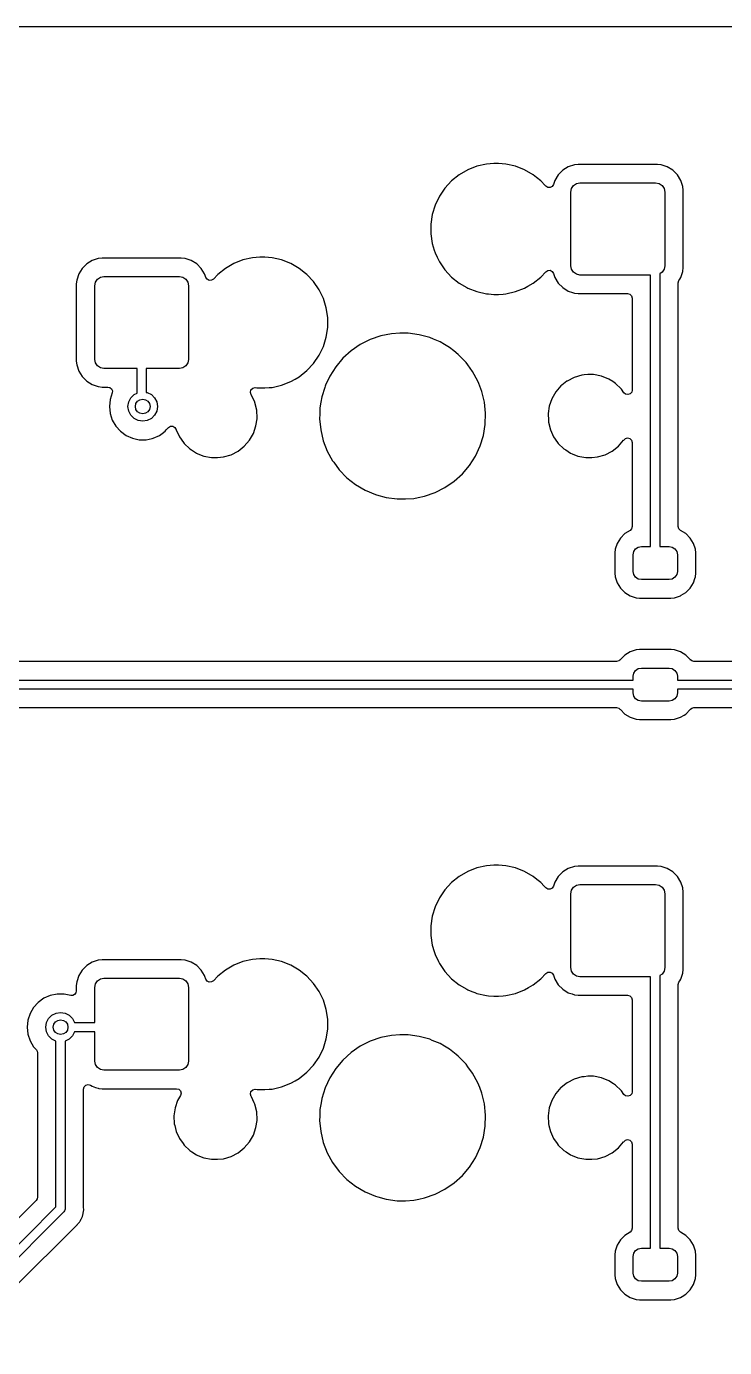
# Model space of a CAD drawing. Extents: x 51 to 201, y -153 to -28.
# Drawn here: x 156.47 to 175.43, y -63.39 to -27.52 of the extents above; entities that cross this region are included whole.
import ezdxf

# ---------------------------------------------------------------- set-up
doc = ezdxf.new("R2010")
doc.units = 0
doc.layers.add('BLACK', color=7, linetype='CONTINUOUS')

msp = doc.modelspace()

# ---------------------------------------------------------------- linework, layer by layer
at = {"layer": 'BLACK', "linetype": 'CONTINUOUS'}
for p, q in [((66.5009, -27.5214), (195.437, -27.5214)), ((168.225, -31.5489), (168.016, -31.7148)), ((168.455, -31.4158), (168.225, -31.5489)), ((168.703, -31.3186), (168.455, -31.4158)), ((168.962, -31.2594), (168.703, -31.3186)), ((169.161, -31.2445), (168.962, -31.2594)), ((169.294, -31.2445), (169.161, -31.2445)), ((169.161, -31.2445), (169.161, -31.2445)), ((169.493, -31.2594), (169.294, -31.2445)), ((169.294, -31.2445), (169.294, -31.2445)), ((169.752, -31.3186), (169.493, -31.2594)), ((170, -31.4158), (169.752, -31.3186)), ((170.23, -31.5489), (170, -31.4158)), ((170.326, -31.625), (170.23, -31.5489)), ((170.912, -31.5513), (170.82, -31.7007)), ((171.036, -31.4273), (170.912, -31.5513)), ((171.185, -31.3352), (171.036, -31.4273)), ((171.352, -31.28), (171.185, -31.3352)), ((171.454, -31.2695), (171.352, -31.28)), ((173.605, -31.2695), (171.454, -31.2695)), ((173.707, -31.28), (173.605, -31.2695)), ((173.874, -31.3352), (173.707, -31.28)), ((174.023, -31.4273), (173.874, -31.3352)), ((174.147, -31.5513), (174.023, -31.4273)), ((174.239, -31.7007), (174.147, -31.5513)), ((174.147, -31.5513), (174.147, -31.5513)), ((167.835, -31.9099), (167.686, -32.1298)), ((168.016, -31.7148), (167.835, -31.9099)), ((170.439, -31.7148), (170.326, -31.625)), ((170.558, -31.8441), (170.439, -31.7148)), ((170.573, -31.86), (170.558, -31.8441)), ((170.627, -31.894), (170.573, -31.86)), ((170.691, -31.8969), (170.627, -31.894)), ((170.747, -31.8679), (170.691, -31.8969)), ((170.782, -31.8147), (170.747, -31.8679)), ((170.82, -31.7007), (170.782, -31.8147)), ((171.274, -31.9243), (171.328, -31.8432)), ((171.328, -31.8432), (171.409, -31.789)), ((171.409, -31.789), (171.504, -31.77)), ((171.504, -31.77), (173.554, -31.77)), ((173.554, -31.77), (173.65, -31.789)), ((173.65, -31.789), (173.731, -31.8432)), ((173.731, -31.8432), (173.785, -31.9243)), ((174.294, -31.8672), (174.239, -31.7007)), ((174.305, -31.97), (174.294, -31.8672)), ((167.686, -32.1298), (167.57, -32.3695)), ((171.254, -32.02), (171.274, -31.9243)), ((171.254, -34.02), (171.254, -32.02)), ((173.785, -31.9243), (173.804, -32.02)), ((173.804, -32.02), (173.804, -34.02)), ((174.305, -33.1531), (174.305, -31.97)), ((167.492, -32.6238), (167.452, -32.8869)), ((167.57, -32.3695), (167.492, -32.6238)), ((167.452, -32.8869), (167.452, -33.1531)), ((167.452, -33.1531), (167.492, -33.4162)), ((174.305, -34.07), (174.305, -33.1531)), ((167.492, -33.4162), (167.546, -33.592)), ((167.546, -33.592), (167.57, -33.6705)), ((167.57, -33.6705), (167.625, -33.7845)), ((158.109, -33.9673), (157.985, -34.0913)), ((158.258, -33.8752), (158.109, -33.9673)), ((158.425, -33.82), (158.258, -33.8752)), ((158.527, -33.8095), (158.425, -33.82)), ((160.678, -33.8095), (158.527, -33.8095)), ((160.78, -33.82), (160.678, -33.8095)), ((160.947, -33.8752), (160.78, -33.82)), ((161.096, -33.9673), (160.947, -33.8752)), ((161.22, -34.0913), (161.096, -33.9673)), ((162.105, -33.9558), (161.875, -34.0889)), ((162.353, -33.8586), (162.105, -33.9558)), ((162.612, -33.7994), (162.353, -33.8586)), ((162.811, -33.7845), (162.612, -33.7994)), ((162.944, -33.7845), (162.811, -33.7845)), ((162.811, -33.7845), (162.811, -33.7845)), ((163.143, -33.7994), (162.944, -33.7845)), ((162.944, -33.7845), (162.944, -33.7845)), ((163.402, -33.8586), (163.143, -33.7994)), ((163.65, -33.9558), (163.402, -33.8586)), ((163.88, -34.0889), (163.65, -33.9558)), ((167.625, -33.7845), (167.686, -33.9102)), ((167.686, -33.9102), (167.835, -34.1301)), ((171.274, -34.1157), (171.254, -34.02)), ((173.804, -34.02), (173.785, -34.1157)), ((174.294, -34.1728), (174.305, -34.07)), ((157.838, -34.4072), (157.827, -34.51)), ((157.893, -34.2407), (157.838, -34.4072)), ((157.985, -34.0913), (157.893, -34.2407)), ((158.347, -34.4643), (158.401, -34.3832)), ((158.401, -34.3832), (158.482, -34.329)), ((158.482, -34.329), (158.577, -34.31)), ((158.577, -34.31), (160.627, -34.31)), ((160.627, -34.31), (160.723, -34.329)), ((160.723, -34.329), (160.804, -34.3832)), ((160.804, -34.3832), (160.858, -34.4643)), ((161.312, -34.2407), (161.22, -34.0913)), ((161.22, -34.0913), (161.22, -34.0913)), ((161.317, -34.2548), (161.312, -34.2407)), ((161.343, -34.3333), (161.317, -34.2548)), ((161.378, -34.3865), (161.343, -34.3333)), ((161.434, -34.4154), (161.378, -34.3865)), ((161.498, -34.4126), (161.434, -34.4154)), ((161.552, -34.3786), (161.498, -34.4126)), ((161.666, -34.2548), (161.552, -34.3786)), ((161.875, -34.0889), (161.666, -34.2548)), ((164.052, -34.2253), (163.88, -34.0889)), ((164.089, -34.2548), (164.052, -34.2253)), ((164.27, -34.4499), (164.089, -34.2548)), ((167.835, -34.1301), (168.016, -34.3252)), ((168.016, -34.3252), (168.225, -34.4911)), ((170.23, -34.4911), (170.439, -34.3252)), ((170.439, -34.3252), (170.573, -34.1799)), ((170.573, -34.1799), (170.627, -34.146)), ((170.627, -34.146), (170.691, -34.1431)), ((170.691, -34.1431), (170.747, -34.1721)), ((170.747, -34.1721), (170.782, -34.2253)), ((170.782, -34.2253), (170.82, -34.3393)), ((170.82, -34.3393), (170.912, -34.4887)), ((171.328, -34.1968), (171.274, -34.1157)), ((171.409, -34.251), (171.328, -34.1968)), ((171.504, -34.27), (171.409, -34.251)), ((173.422, -34.27), (171.504, -34.27)), ((173.422, -41.64), (173.422, -34.27)), ((173.731, -34.1968), (173.672, -34.236)), ((173.672, -34.236), (173.672, -41.64)), ((173.785, -34.1157), (173.731, -34.1968)), ((174.173, -34.482), (174.191, -34.4169)), ((174.191, -34.4169), (174.215, -34.3786)), ((174.215, -34.3786), (174.239, -34.3393)), ((174.239, -34.3393), (174.294, -34.1728)), ((157.827, -34.51), (157.827, -36.61)), ((158.327, -34.56), (158.347, -34.4643)), ((158.327, -36.56), (158.327, -34.56)), ((160.858, -34.4643), (160.877, -34.56)), ((160.877, -34.56), (160.877, -36.56)), ((164.419, -34.6698), (164.27, -34.4499)), ((164.535, -34.9095), (164.419, -34.6698)), ((168.225, -34.4911), (168.435, -34.6127)), ((168.435, -34.6127), (168.455, -34.6242)), ((168.455, -34.6242), (168.703, -34.7214)), ((168.703, -34.7214), (168.962, -34.7806)), ((168.962, -34.7806), (169.019, -34.7849)), ((169.019, -34.7849), (169.161, -34.7955)), ((169.294, -34.7955), (169.418, -34.7862)), ((169.418, -34.7862), (169.493, -34.7806)), ((169.493, -34.7806), (169.752, -34.7214)), ((169.752, -34.7214), (170, -34.6242)), ((170, -34.6242), (170.088, -34.5736)), ((170.088, -34.5736), (170.23, -34.4911)), ((170.23, -34.4911), (170.23, -34.4911)), ((170.912, -34.4887), (171.036, -34.6127)), ((171.036, -34.6127), (171.036, -34.6127)), ((171.036, -34.6127), (171.185, -34.7048)), ((171.185, -34.7048), (171.297, -34.7417)), ((171.297, -34.7417), (171.352, -34.76)), ((171.352, -34.76), (171.362, -34.7611)), ((171.362, -34.7611), (171.454, -34.7705)), ((171.454, -34.7705), (172.798, -34.7705)), ((172.798, -34.7705), (172.86, -34.7871)), ((172.86, -34.7871), (172.905, -34.8325)), ((174.173, -36.61), (174.173, -34.482)), ((164.613, -35.1638), (164.535, -34.9095)), ((169.161, -34.7955), (169.161, -34.7955)), ((169.161, -34.7955), (169.294, -34.7955)), ((169.294, -34.7955), (169.294, -34.7955)), ((172.905, -34.8325), (172.922, -34.8945)), ((172.922, -34.8945), (172.922, -37.393)), ((164.653, -35.4269), (164.613, -35.1638)), ((164.653, -35.6931), (164.653, -35.4269)), ((164.613, -35.9562), (164.653, -35.6931)), ((166.387, -35.8646), (166.092, -35.9246)), ((166.612, -35.8495), (166.387, -35.8646)), ((166.838, -35.8495), (166.612, -35.8495)), ((166.612, -35.8495), (166.612, -35.8495)), ((167.137, -35.8897), (166.838, -35.8495)), ((164.419, -36.4502), (164.535, -36.2105)), ((164.535, -36.2105), (164.613, -35.9562)), ((165.538, -36.1593), (165.29, -36.3299)), ((165.807, -36.0234), (165.538, -36.1593)), ((166.092, -35.9246), (165.807, -36.0234)), ((167.427, -35.9693), (167.137, -35.8897)), ((167.137, -35.8897), (167.137, -35.8897)), ((167.137, -35.8897), (167.137, -35.8897)), ((167.523, -36.0099), (167.427, -35.9693)), ((167.705, -36.0869), (167.523, -36.0099)), ((167.827, -36.1593), (167.705, -36.0869)), ((167.964, -36.2404), (167.827, -36.1593)), ((158.347, -36.6557), (158.327, -36.56)), ((160.877, -36.56), (160.858, -36.6557)), ((164.27, -36.6701), (164.419, -36.4502)), ((165.066, -36.532), (164.872, -36.7621)), ((165.29, -36.3299), (165.066, -36.532)), ((168.077, -36.3299), (167.964, -36.2404)), ((168.2, -36.4272), (168.077, -36.3299)), ((168.41, -36.6438), (168.2, -36.4272)), ((157.827, -36.61), (157.838, -36.7128)), ((157.838, -36.7128), (157.893, -36.8793)), ((157.893, -36.8793), (157.985, -37.0287)), ((158.401, -36.7368), (158.347, -36.6557)), ((158.482, -36.791), (158.401, -36.7368)), ((158.577, -36.81), (158.482, -36.791)), ((159.477, -36.81), (158.577, -36.81)), ((159.477, -37.4743), (159.477, -36.81)), ((160.627, -36.81), (159.727, -36.81)), ((159.727, -36.81), (159.727, -37.4554)), ((160.723, -36.791), (160.627, -36.81)), ((160.804, -36.7368), (160.723, -36.791)), ((160.858, -36.6557), (160.804, -36.7368)), ((163.88, -37.0311), (164.089, -36.8652)), ((164.089, -36.8652), (164.27, -36.6701)), ((164.872, -36.7621), (164.71, -37.016)), ((168.461, -36.7128), (168.41, -36.6438)), ((168.589, -36.8863), (168.461, -36.7128)), ((168.733, -37.1506), (168.589, -36.8863)), ((174.173, -41.0979), (174.173, -36.61)), ((157.985, -37.0287), (158.109, -37.1527)), ((158.109, -37.1527), (158.109, -37.1527)), ((158.109, -37.1527), (158.258, -37.2448)), ((158.258, -37.2448), (158.37, -37.2817)), ((158.37, -37.2817), (158.425, -37.3)), ((158.425, -37.3), (158.434, -37.301)), ((158.434, -37.301), (158.527, -37.3105)), ((163.143, -37.3206), (163.402, -37.2614)), ((163.402, -37.2614), (163.65, -37.1642)), ((163.65, -37.1642), (163.77, -37.0951)), ((163.77, -37.0951), (163.88, -37.0311)), ((163.88, -37.0311), (163.88, -37.0311)), ((164.583, -37.2893), (164.572, -37.324)), ((164.596, -37.2614), (164.583, -37.2893)), ((164.71, -37.016), (164.596, -37.2614)), ((168.757, -37.2113), (168.733, -37.1506)), ((168.842, -37.4317), (168.757, -37.2113)), ((170.987, -37.2817), (170.847, -37.4442)), ((171.013, -37.2614), (170.987, -37.2817)), ((171.151, -37.1527), (171.013, -37.2614)), ((171.156, -37.1489), (171.151, -37.1527)), ((171.347, -37.0504), (171.156, -37.1489)), ((171.554, -36.9898), (171.347, -37.0504)), ((171.614, -36.9841), (171.554, -36.9898)), ((171.714, -36.9745), (171.614, -36.9841)), ((171.875, -36.9745), (171.714, -36.9745)), ((172.086, -37.0152), (171.875, -36.9745)), ((172.088, -37.016), (172.086, -37.0152)), ((172.086, -37.0152), (172.086, -37.0152)), ((172.086, -37.0152), (172.086, -37.0152)), ((172.286, -37.0951), (172.088, -37.016)), ((172.393, -37.1642), (172.286, -37.0951)), ((172.466, -37.2113), (172.393, -37.1642)), ((172.622, -37.3596), (172.466, -37.2113)), ((158.527, -37.3105), (158.685, -37.3105)), ((158.685, -37.3105), (158.741, -37.324)), ((158.744, -37.6517), (158.725, -37.84)), ((158.741, -37.324), (158.785, -37.3616)), ((158.802, -37.4728), (158.744, -37.6517)), ((158.785, -37.3616), (158.807, -37.4151)), ((158.807, -37.4151), (158.802, -37.4728)), ((159.25, -37.7164), (159.306, -37.6049)), ((159.306, -37.6049), (159.395, -37.5164)), ((159.395, -37.5164), (159.477, -37.4743)), ((159.727, -37.4554), (159.754, -37.4596)), ((159.754, -37.4596), (159.865, -37.5164)), ((159.865, -37.5164), (159.954, -37.6049)), ((159.954, -37.6049), (160.01, -37.7164)), ((162.555, -37.4564), (162.57, -37.389)), ((162.577, -37.5218), (162.555, -37.4564)), ((162.57, -37.389), (162.62, -37.3406)), ((162.587, -37.5347), (162.577, -37.5218)), ((162.673, -37.7248), (162.587, -37.5347)), ((162.62, -37.3406), (162.688, -37.3263)), ((162.688, -37.3263), (162.729, -37.3293)), ((162.729, -37.3293), (162.811, -37.3355)), ((162.811, -37.3355), (162.811, -37.3355)), ((162.811, -37.3355), (162.944, -37.3355)), ((162.944, -37.3355), (163.068, -37.3262)), ((162.944, -37.3355), (162.944, -37.3355)), ((163.068, -37.3262), (163.143, -37.3206)), ((164.493, -37.5771), (164.47, -37.7183)), ((164.572, -37.324), (164.493, -37.5771)), ((168.912, -37.7248), (168.842, -37.4317)), ((170.739, -37.6303), (170.669, -37.8334)), ((170.847, -37.4442), (170.739, -37.6303)), ((172.631, -37.3725), (172.622, -37.3596)), ((172.697, -37.465), (172.631, -37.3725)), ((172.744, -37.5048), (172.697, -37.465)), ((172.805, -37.5168), (172.744, -37.5048)), ((172.864, -37.498), (172.805, -37.5168)), ((172.907, -37.453), (172.864, -37.498)), ((172.922, -37.393), (172.907, -37.453)), ((158.725, -37.84), (158.744, -38.0283)), ((159.23, -37.84), (159.25, -37.7164)), ((159.25, -37.9636), (159.23, -37.84)), ((159.306, -38.0751), (159.25, -37.9636)), ((160.01, -37.9636), (159.954, -38.0751)), ((160.01, -37.7164), (160.03, -37.84)), ((160.03, -37.84), (160.01, -37.9636)), ((162.676, -37.7302), (162.673, -37.7248)), ((162.727, -37.9391), (162.676, -37.7302)), ((162.737, -38.1538), (162.727, -37.9391)), ((164.443, -37.8742), (164.438, -38.0462)), ((164.47, -37.7183), (164.443, -37.8742)), ((168.942, -38.0246), (168.912, -37.7248)), ((170.669, -37.8334), (170.641, -38.0283)), ((158.744, -38.0283), (158.803, -38.2083)), ((158.803, -38.2083), (158.897, -38.3722)), ((158.897, -38.3722), (159.024, -38.5129)), ((159.395, -38.1636), (159.306, -38.0751)), ((159.506, -38.2204), (159.395, -38.1636)), ((159.63, -38.24), (159.506, -38.2204)), ((159.754, -38.2204), (159.63, -38.24)), ((159.865, -38.1636), (159.754, -38.2204)), ((159.954, -38.0751), (159.865, -38.1636)), ((160.326, -38.4131), (160.382, -38.3775)), ((160.382, -38.3775), (160.448, -38.3759)), ((160.448, -38.3759), (160.506, -38.4088)), ((162.636, -38.5697), (162.706, -38.3666)), ((162.706, -38.3666), (162.734, -38.1754)), ((162.734, -38.1754), (162.737, -38.1538)), ((164.438, -38.0462), (164.433, -38.1754)), ((164.433, -38.1754), (164.463, -38.4752)), ((168.882, -38.6229), (168.932, -38.3258)), ((168.932, -38.3258), (168.942, -38.0246)), ((170.641, -38.0283), (170.638, -38.0462)), ((170.638, -38.0462), (170.646, -38.2029)), ((170.646, -38.2029), (170.648, -38.2609)), ((170.648, -38.2609), (170.699, -38.4698)), ((159.024, -38.5129), (159.177, -38.6242)), ((159.177, -38.6242), (159.35, -38.7011)), ((159.35, -38.7011), (159.535, -38.7405)), ((159.725, -38.7405), (159.883, -38.7067)), ((159.883, -38.7067), (159.91, -38.7011)), ((159.91, -38.7011), (160.083, -38.6242)), ((160.083, -38.6242), (160.158, -38.5697)), ((160.158, -38.5697), (160.236, -38.5129)), ((160.236, -38.5129), (160.27, -38.4752)), ((160.27, -38.4752), (160.326, -38.4131)), ((160.506, -38.4088), (160.534, -38.4591)), ((160.534, -38.4591), (160.534, -38.459)), ((160.534, -38.459), (160.535, -38.4607)), ((160.535, -38.4607), (160.538, -38.4669)), ((160.538, -38.4669), (160.539, -38.4698)), ((160.539, -38.4698), (160.628, -38.6653)), ((160.628, -38.6653), (160.734, -38.8141)), ((162.528, -38.7558), (162.636, -38.5697)), ((164.463, -38.4752), (164.533, -38.7683)), ((168.792, -38.9107), (168.882, -38.6229)), ((170.699, -38.4698), (170.788, -38.6653)), ((170.788, -38.6653), (170.894, -38.8141)), ((172.691, -38.7521), (172.736, -38.7067)), ((172.736, -38.7067), (172.798, -38.6901)), ((172.798, -38.6901), (172.86, -38.7067)), ((172.86, -38.7067), (172.905, -38.7521)), ((159.535, -38.7405), (159.535, -38.7405)), ((159.535, -38.7405), (159.725, -38.7405)), ((159.725, -38.7405), (159.725, -38.7405)), ((160.734, -38.8141), (160.753, -38.8404)), ((160.753, -38.8404), (160.909, -38.9887)), ((160.909, -38.9887), (160.957, -39.0195)), ((160.957, -39.0195), (161.089, -39.1049)), ((162.028, -39.1496), (162.219, -39.0511)), ((162.219, -39.0511), (162.388, -38.9183)), ((162.388, -38.9183), (162.528, -38.7558)), ((164.533, -38.7683), (164.642, -39.0494)), ((164.642, -39.0494), (164.786, -39.3137)), ((168.665, -39.184), (168.792, -38.9107)), ((170.894, -38.8141), (170.913, -38.8404)), ((170.913, -38.8404), (171.069, -38.9887)), ((171.069, -38.9887), (171.117, -39.0195)), ((171.117, -39.0195), (171.249, -39.1049)), ((172.188, -39.1496), (172.379, -39.0511)), ((172.379, -39.0511), (172.548, -38.9183)), ((172.548, -38.9183), (172.688, -38.7558)), ((172.688, -38.7558), (172.691, -38.7521)), ((172.905, -38.7521), (172.922, -38.8141)), ((172.922, -38.8141), (172.922, -41.0979)), ((161.089, -39.1049), (161.129, -39.121)), ((161.129, -39.121), (161.289, -39.1848)), ((161.289, -39.1848), (161.5, -39.2255)), ((161.5, -39.2255), (161.661, -39.2255)), ((161.661, -39.2255), (161.821, -39.2102)), ((161.661, -39.2255), (161.661, -39.2255)), ((161.821, -39.2102), (162.028, -39.1496)), ((164.786, -39.3137), (164.816, -39.3534)), ((164.816, -39.3534), (164.965, -39.5562)), ((168.309, -39.668), (168.503, -39.4379)), ((168.503, -39.4379), (168.665, -39.184)), ((171.249, -39.1049), (171.289, -39.121)), ((171.289, -39.121), (171.449, -39.1848)), ((171.449, -39.1848), (171.66, -39.2255)), ((171.66, -39.2255), (171.821, -39.2255)), ((171.821, -39.2255), (171.981, -39.2102)), ((171.821, -39.2255), (171.821, -39.2255)), ((171.981, -39.2102), (172.188, -39.1496)), ((164.965, -39.5562), (165.175, -39.7728)), ((165.175, -39.7728), (165.411, -39.9596)), ((168.085, -39.8701), (168.309, -39.668)), ((165.411, -39.9596), (165.67, -40.1131)), ((165.67, -40.1131), (165.948, -40.2307)), ((167.568, -40.1766), (167.837, -40.0407)), ((167.837, -40.0407), (168.085, -39.8701)), ((165.948, -40.2307), (165.948, -40.2307)), ((165.948, -40.2307), (165.948, -40.2307)), ((165.948, -40.2307), (165.975, -40.2382)), ((165.975, -40.2382), (166.238, -40.3103)), ((166.238, -40.3103), (166.537, -40.3505)), ((166.537, -40.3505), (166.763, -40.3505)), ((166.763, -40.3505), (166.988, -40.3354)), ((166.763, -40.3505), (166.763, -40.3505)), ((166.988, -40.3354), (167.111, -40.3103)), ((167.111, -40.3103), (167.283, -40.2754)), ((167.283, -40.2754), (167.568, -40.1766)), ((172.863, -41.2034), (172.719, -41.292)), ((172.906, -41.1583), (172.863, -41.2034)), ((172.922, -41.0979), (172.906, -41.1583)), ((174.189, -41.1583), (174.173, -41.0979)), ((174.232, -41.2034), (174.189, -41.1583)), ((174.376, -41.292), (174.232, -41.2034)), ((172.51, -41.5563), (172.457, -41.7173)), ((172.6, -41.412), (172.51, -41.5563)), ((172.719, -41.292), (172.6, -41.412)), ((174.495, -41.412), (174.376, -41.292)), ((174.585, -41.5563), (174.495, -41.412)), ((174.638, -41.7173), (174.585, -41.5563)), ((174.585, -41.5563), (174.585, -41.5563)), ((174.585, -41.5563), (174.585, -41.5563)), ((172.457, -41.7173), (172.447, -41.8167)), ((172.447, -41.8167), (172.447, -42.3633)), ((172.947, -41.865), (172.965, -41.7789)), ((172.947, -42.315), (172.947, -41.865)), ((172.965, -41.7789), (173.013, -41.7059)), ((173.013, -41.7059), (173.086, -41.6571)), ((173.086, -41.6571), (173.172, -41.64)), ((173.172, -41.64), (173.422, -41.64)), ((173.672, -41.64), (173.922, -41.64)), ((173.922, -41.64), (174.009, -41.6571)), ((174.009, -41.6571), (174.082, -41.7059)), ((174.082, -41.7059), (174.13, -41.7789)), ((174.13, -41.7789), (174.147, -41.865)), ((174.147, -41.865), (174.147, -42.315)), ((174.648, -41.8167), (174.638, -41.7173)), ((174.648, -42.3633), (174.648, -41.8167)), ((172.965, -42.4011), (172.947, -42.315)), ((174.147, -42.315), (174.13, -42.4011)), ((172.447, -42.3633), (172.457, -42.4627)), ((172.457, -42.4627), (172.51, -42.6237)), ((172.51, -42.6237), (172.6, -42.768)), ((173.013, -42.4741), (172.965, -42.4011)), ((173.086, -42.5229), (173.013, -42.4741)), ((173.172, -42.54), (173.086, -42.5229)), ((173.922, -42.54), (173.172, -42.54)), ((174.009, -42.5229), (173.922, -42.54)), ((174.082, -42.4741), (174.009, -42.5229)), ((174.13, -42.4011), (174.082, -42.4741)), ((174.495, -42.768), (174.585, -42.6237)), ((174.585, -42.6237), (174.622, -42.5108)), ((174.622, -42.5108), (174.638, -42.4627)), ((174.638, -42.4627), (174.648, -42.3633)), ((172.6, -42.768), (172.719, -42.888)), ((172.719, -42.888), (172.864, -42.977)), ((172.864, -42.977), (172.864, -42.977)), ((172.864, -42.977), (172.864, -42.977)), ((172.864, -42.977), (173.025, -43.0303)), ((173.025, -43.0303), (173.124, -43.0405)), ((173.971, -43.0405), (174.07, -43.0303)), ((174.07, -43.0303), (174.231, -42.977)), ((174.231, -42.977), (174.252, -42.9644)), ((174.252, -42.9644), (174.376, -42.888)), ((174.376, -42.888), (174.495, -42.768)), ((173.124, -43.0405), (173.971, -43.0405)), ((173.025, -44.4496), (172.864, -44.503)), ((173.124, -44.4395), (173.025, -44.4496)), ((173.971, -44.4395), (173.124, -44.4395)), ((173.981, -44.4405), (173.971, -44.4395)), ((174.07, -44.4496), (173.981, -44.4405)), ((174.231, -44.503), (174.07, -44.4496)), ((172.498, -44.7645), (155.547, -44.7645)), ((172.558, -44.7488), (172.498, -44.7645)), ((172.588, -44.7206), (172.558, -44.7488)), ((172.589, -44.7222), (172.588, -44.7206)), ((172.6, -44.712), (172.589, -44.7222)), ((172.687, -44.6246), (172.6, -44.712)), ((172.6, -44.712), (172.6, -44.712)), ((172.719, -44.592), (172.687, -44.6246)), ((172.864, -44.503), (172.719, -44.592)), ((174.376, -44.592), (174.231, -44.503)), ((174.495, -44.712), (174.376, -44.592)), ((174.376, -44.592), (174.376, -44.592)), ((174.376, -44.592), (174.376, -44.592)), ((174.506, -44.7222), (174.495, -44.712)), ((174.495, -44.712), (174.495, -44.712)), ((174.507, -44.7206), (174.506, -44.7222)), ((174.537, -44.7488), (174.507, -44.7206)), ((174.597, -44.7645), (174.537, -44.7488)), ((191.548, -44.7645), (174.597, -44.7645)), ((172.947, -45.165), (172.965, -45.0789)), ((172.947, -45.265), (172.947, -45.165)), ((172.965, -45.0789), (173.013, -45.0059)), ((173.013, -45.0059), (173.086, -44.9571)), ((173.086, -44.9571), (173.172, -44.94)), ((173.172, -44.94), (173.922, -44.94)), ((173.922, -44.94), (174.009, -44.9571)), ((174.009, -44.9571), (174.082, -45.0059)), ((174.082, -45.0059), (174.13, -45.0789)), ((174.13, -45.0789), (174.147, -45.165)), ((174.147, -45.165), (174.147, -45.265)), ((155.097, -45.265), (172.947, -45.265)), ((172.947, -45.515), (155.097, -45.515)), ((172.947, -45.615), (172.947, -45.515)), ((174.147, -45.265), (191.998, -45.265)), ((191.998, -45.515), (174.147, -45.515)), ((174.147, -45.515), (174.147, -45.615)), ((172.965, -45.7011), (172.947, -45.615)), ((173.013, -45.7741), (172.965, -45.7011)), ((173.086, -45.8229), (173.013, -45.7741)), ((173.172, -45.84), (173.086, -45.8229)), ((173.922, -45.84), (173.172, -45.84)), ((174.009, -45.8229), (173.922, -45.84)), ((174.082, -45.7741), (174.009, -45.8229)), ((174.13, -45.7011), (174.082, -45.7741)), ((174.147, -45.615), (174.13, -45.7011)), ((155.547, -46.0155), (172.498, -46.0155)), ((172.498, -46.0155), (172.558, -46.0312)), ((172.558, -46.0312), (172.588, -46.0593)), ((172.588, -46.0593), (172.589, -46.0578)), ((172.589, -46.0578), (172.6, -46.068)), ((172.6, -46.068), (172.6, -46.068)), ((172.6, -46.068), (172.719, -46.188)), ((172.719, -46.188), (172.719, -46.188)), ((172.719, -46.188), (172.864, -46.277)), ((174.231, -46.277), (174.33, -46.2158)), ((174.33, -46.2158), (174.376, -46.188)), ((174.376, -46.188), (174.495, -46.068)), ((174.376, -46.188), (174.376, -46.188)), ((174.376, -46.188), (174.376, -46.188)), ((174.495, -46.068), (174.506, -46.0578)), ((174.495, -46.068), (174.495, -46.068)), ((174.506, -46.0578), (174.507, -46.0593)), ((174.507, -46.0593), (174.537, -46.0312)), ((174.537, -46.0312), (174.597, -46.0155)), ((174.597, -46.0155), (191.548, -46.0155)), ((172.864, -46.277), (172.864, -46.277)), ((172.864, -46.277), (172.864, -46.277)), ((172.864, -46.277), (173.025, -46.3303)), ((173.025, -46.3303), (173.124, -46.3405)), ((173.124, -46.3405), (173.971, -46.3405)), ((173.971, -46.3405), (174.07, -46.3303)), ((174.07, -46.3303), (174.231, -46.277)), ((168.455, -50.4658), (168.225, -50.5989)), ((168.703, -50.3686), (168.455, -50.4658)), ((168.962, -50.3094), (168.703, -50.3686)), ((169.161, -50.2945), (168.962, -50.3094)), ((169.294, -50.2945), (169.161, -50.2945)), ((169.161, -50.2945), (169.161, -50.2945)), ((169.493, -50.3094), (169.294, -50.2945)), ((169.294, -50.2945), (169.294, -50.2945)), ((169.752, -50.3686), (169.493, -50.3094)), ((170, -50.4658), (169.752, -50.3686)), ((170.23, -50.5989), (170, -50.4658)), ((171.036, -50.4773), (170.912, -50.6013)), ((171.185, -50.3852), (171.036, -50.4773)), ((171.352, -50.33), (171.185, -50.3852)), ((171.454, -50.3195), (171.352, -50.33)), ((173.605, -50.3195), (171.454, -50.3195)), ((173.707, -50.33), (173.605, -50.3195)), ((173.874, -50.3852), (173.707, -50.33)), ((174.023, -50.4773), (173.874, -50.3852)), ((174.147, -50.6013), (174.023, -50.4773)), ((168.016, -50.7648), (167.835, -50.9599)), ((168.225, -50.5989), (168.016, -50.7648)), ((170.335, -50.6825), (170.23, -50.5989)), ((170.439, -50.7648), (170.335, -50.6825)), ((170.531, -50.8647), (170.439, -50.7648)), ((170.573, -50.91), (170.531, -50.8647)), ((170.627, -50.944), (170.573, -50.91)), ((170.747, -50.9179), (170.691, -50.9469)), ((170.782, -50.8647), (170.747, -50.9179)), ((170.82, -50.7507), (170.782, -50.8647)), ((170.912, -50.6013), (170.82, -50.7507)), ((171.274, -50.9743), (171.328, -50.8932)), ((171.328, -50.8932), (171.409, -50.839)), ((171.409, -50.839), (171.504, -50.82)), ((171.504, -50.82), (173.554, -50.82)), ((173.554, -50.82), (173.65, -50.839)), ((173.65, -50.839), (173.731, -50.8932)), ((173.731, -50.8932), (173.785, -50.9743)), ((174.239, -50.7507), (174.147, -50.6013)), ((174.147, -50.6013), (174.147, -50.6013)), ((174.292, -50.91), (174.239, -50.7507)), ((174.294, -50.9172), (174.292, -50.91)), ((174.305, -51.0198), (174.294, -50.9172)), ((167.686, -51.1798), (167.57, -51.4195)), ((167.835, -50.9599), (167.686, -51.1798)), ((170.691, -50.9469), (170.627, -50.944)), ((171.254, -51.07), (171.274, -50.9743)), ((171.254, -53.07), (171.254, -51.07)), ((173.785, -50.9743), (173.804, -51.07)), ((173.804, -51.07), (173.804, -53.07)), ((174.305, -51.02), (174.305, -51.0198)), ((174.305, -52.2031), (174.305, -51.02)), ((167.57, -51.4195), (167.492, -51.6738)), ((167.492, -51.6738), (167.452, -51.9369)), ((167.452, -51.9369), (167.452, -52.2031)), ((167.452, -52.2031), (167.492, -52.4662)), ((174.305, -53.12), (174.305, -52.2031)), ((167.492, -52.4662), (167.544, -52.6356)), ((167.544, -52.6356), (167.57, -52.7205)), ((167.57, -52.7205), (167.661, -52.9086)), ((158.109, -53.0173), (157.985, -53.1413)), ((158.258, -52.9252), (158.109, -53.0173)), ((158.425, -52.87), (158.258, -52.9252)), ((158.527, -52.8595), (158.425, -52.87)), ((160.678, -52.8595), (158.527, -52.8595)), ((160.78, -52.87), (160.678, -52.8595)), ((160.947, -52.9252), (160.78, -52.87)), ((161.096, -53.0173), (160.947, -52.9252)), ((161.22, -53.1413), (161.096, -53.0173)), ((162.105, -53.0058), (161.875, -53.1389)), ((162.353, -52.9086), (162.105, -53.0058)), ((162.612, -52.8494), (162.353, -52.9086)), ((162.811, -52.8345), (162.612, -52.8494)), ((162.944, -52.8345), (162.811, -52.8345)), ((162.811, -52.8345), (162.811, -52.8345)), ((163.143, -52.8494), (162.944, -52.8345)), ((162.944, -52.8345), (162.944, -52.8345)), ((163.402, -52.9086), (163.143, -52.8494)), ((163.65, -53.0058), (163.402, -52.9086)), ((163.88, -53.1389), (163.65, -53.0058)), ((167.661, -52.9086), (167.686, -52.9602)), ((167.686, -52.9602), (167.835, -53.1801)), ((171.274, -53.1657), (171.254, -53.07)), ((173.804, -53.07), (173.785, -53.1657)), ((157.893, -53.2907), (157.838, -53.4572)), ((157.985, -53.1413), (157.893, -53.2907)), ((158.347, -53.5143), (158.401, -53.4332)), ((158.401, -53.4332), (158.482, -53.379)), ((158.482, -53.379), (158.577, -53.36)), ((158.577, -53.36), (160.627, -53.36)), ((160.627, -53.36), (160.723, -53.379)), ((160.723, -53.379), (160.804, -53.4332)), ((160.804, -53.4332), (160.858, -53.5143)), ((161.312, -53.2907), (161.22, -53.1413)), ((161.22, -53.1413), (161.22, -53.1413)), ((161.319, -53.3123), (161.312, -53.2907)), ((161.343, -53.3833), (161.319, -53.3123)), ((161.378, -53.4365), (161.343, -53.3833)), ((161.434, -53.4654), (161.378, -53.4365)), ((161.552, -53.4286), (161.498, -53.4626)), ((161.666, -53.3048), (161.552, -53.4286)), ((161.875, -53.1389), (161.666, -53.3048)), ((164.052, -53.2753), (163.88, -53.1389)), ((164.089, -53.3048), (164.052, -53.2753)), ((164.27, -53.4999), (164.089, -53.3048)), ((167.835, -53.1801), (168.016, -53.3752)), ((168.016, -53.3752), (168.225, -53.5411)), ((170.23, -53.5411), (170.439, -53.3752)), ((170.439, -53.3752), (170.573, -53.2299)), ((170.573, -53.2299), (170.627, -53.196)), ((170.627, -53.196), (170.691, -53.1931)), ((170.691, -53.1931), (170.747, -53.2221)), ((170.747, -53.2221), (170.782, -53.2753)), ((170.782, -53.2753), (170.82, -53.3893)), ((170.82, -53.3893), (170.912, -53.5387)), ((171.328, -53.2468), (171.274, -53.1657)), ((171.409, -53.301), (171.328, -53.2468)), ((171.504, -53.32), (171.409, -53.301)), ((173.422, -53.32), (171.504, -53.32)), ((173.422, -60.69), (173.422, -53.32)), ((173.731, -53.2468), (173.672, -53.286)), ((173.672, -53.286), (173.672, -60.69)), ((173.785, -53.1657), (173.731, -53.2468)), ((174.191, -53.4669), (174.215, -53.4286)), ((174.215, -53.4286), (174.239, -53.3893)), ((174.239, -53.3893), (174.294, -53.2228)), ((174.294, -53.2228), (174.305, -53.12)), ((157.305, -53.7895), (157.12, -53.8289)), ((157.495, -53.7895), (157.305, -53.7895)), ((157.305, -53.7895), (157.305, -53.7895)), ((157.677, -53.8283), (157.495, -53.7895)), ((157.495, -53.7895), (157.495, -53.7895)), ((157.815, -53.7604), (157.781, -53.8034)), ((157.827, -53.707), (157.815, -53.7604)), ((157.838, -53.4572), (157.827, -53.56)), ((157.827, -53.56), (157.827, -53.707)), ((158.327, -53.61), (158.347, -53.5143)), ((158.327, -54.565), (158.327, -53.61)), ((160.858, -53.5143), (160.877, -53.61)), ((160.877, -53.61), (160.877, -55.61)), ((161.498, -53.4626), (161.434, -53.4654)), ((164.419, -53.7198), (164.27, -53.4999)), ((164.535, -53.9595), (164.419, -53.7198)), ((168.225, -53.5411), (168.435, -53.6627)), ((168.435, -53.6627), (168.455, -53.6742)), ((168.455, -53.6742), (168.569, -53.7191)), ((168.569, -53.7191), (168.645, -53.7489)), ((168.645, -53.7489), (168.703, -53.7714)), ((168.703, -53.7714), (168.962, -53.8306)), ((169.493, -53.8306), (169.752, -53.7714)), ((169.752, -53.7714), (170, -53.6742)), ((170, -53.6742), (170.103, -53.6149)), ((170.103, -53.6149), (170.23, -53.5411)), ((170.23, -53.5411), (170.23, -53.5411)), ((170.912, -53.5387), (171.036, -53.6627)), ((171.036, -53.6627), (171.036, -53.6627)), ((171.036, -53.6627), (171.185, -53.7548)), ((171.185, -53.7548), (171.288, -53.7889)), ((171.288, -53.7889), (171.352, -53.81)), ((174.173, -53.532), (174.191, -53.4669)), ((174.173, -54.53), (174.173, -53.532)), ((156.667, -54.1578), (156.573, -54.3217)), ((156.794, -54.0171), (156.667, -54.1578)), ((156.947, -53.9058), (156.794, -54.0171)), ((157.12, -53.8289), (156.947, -53.9058)), ((157.732, -53.8276), (157.677, -53.8283)), ((157.781, -53.8034), (157.732, -53.8276)), ((164.613, -54.2138), (164.535, -53.9595)), ((168.962, -53.8306), (169.019, -53.8349)), ((169.019, -53.8349), (169.161, -53.8455)), ((169.161, -53.8455), (169.161, -53.8455)), ((169.161, -53.8455), (169.294, -53.8455)), ((169.294, -53.8455), (169.418, -53.8362)), ((169.294, -53.8455), (169.294, -53.8455)), ((169.418, -53.8362), (169.493, -53.8306)), ((171.352, -53.81), (171.362, -53.8111)), ((171.362, -53.8111), (171.454, -53.8205)), ((171.454, -53.8205), (172.798, -53.8205)), ((172.798, -53.8205), (172.86, -53.8371)), ((172.86, -53.8371), (172.905, -53.8825)), ((172.905, -53.8825), (172.922, -53.9445)), ((172.922, -53.9445), (172.922, -56.443)), ((156.514, -54.5017), (156.495, -54.69)), ((156.573, -54.3217), (156.514, -54.5017)), ((157.02, -54.5664), (157.076, -54.4549)), ((157.076, -54.4549), (157.165, -54.3664)), ((157.165, -54.3664), (157.276, -54.3096)), ((157.276, -54.3096), (157.4, -54.29)), ((157.4, -54.29), (157.524, -54.3096)), ((157.524, -54.3096), (157.635, -54.3664)), ((157.635, -54.3664), (157.724, -54.4549)), ((157.724, -54.4549), (157.78, -54.565)), ((164.653, -54.4769), (164.613, -54.2138)), ((164.653, -54.7431), (164.653, -54.4769)), ((156.495, -54.69), (156.514, -54.8783)), ((157, -54.69), (157.02, -54.5664)), ((157.02, -54.8136), (157, -54.69)), ((157.076, -54.9251), (157.02, -54.8136)), ((157.78, -54.815), (157.724, -54.9251)), ((157.78, -54.565), (158.327, -54.565)), ((158.327, -54.815), (157.78, -54.815)), ((158.327, -55.61), (158.327, -54.815)), ((164.613, -55.0062), (164.653, -54.7431)), ((174.173, -60.1479), (174.173, -54.53)), ((156.514, -54.8783), (156.573, -55.0583)), ((156.573, -55.0583), (156.667, -55.2222)), ((156.667, -55.2222), (156.686, -55.2423)), ((157.165, -55.0136), (157.076, -54.9251)), ((157.275, -55.0697), (157.165, -55.0136)), ((157.275, -59.5635), (157.275, -55.0697)), ((157.635, -55.0136), (157.525, -55.0697)), ((157.525, -55.0697), (157.525, -59.6153)), ((157.724, -54.9251), (157.635, -55.0136)), ((164.535, -55.2605), (164.613, -55.0062)), ((165.538, -55.2093), (165.29, -55.3799)), ((165.807, -55.0734), (165.538, -55.2093)), ((166.092, -54.9746), (165.807, -55.0734)), ((166.387, -54.9146), (166.092, -54.9746)), ((166.612, -54.8995), (166.387, -54.9146)), ((166.838, -54.8995), (166.612, -54.8995)), ((166.612, -54.8995), (166.612, -54.8995)), ((167.137, -54.9397), (166.838, -54.8995)), ((167.427, -55.0193), (167.137, -54.9397)), ((167.137, -54.9397), (167.137, -54.9397)), ((167.137, -54.9397), (167.137, -54.9397)), ((167.494, -55.0477), (167.427, -55.0193)), ((167.705, -55.1369), (167.494, -55.0477)), ((167.827, -55.2093), (167.705, -55.1369)), ((167.964, -55.2904), (167.827, -55.2093)), ((156.686, -55.2423), (156.743, -55.3057)), ((156.743, -55.3057), (156.766, -55.3442)), ((156.766, -55.3442), (156.774, -55.3887)), ((156.774, -55.3887), (156.774, -59.3049)), ((164.27, -55.7201), (164.419, -55.5002)), ((164.419, -55.5002), (164.535, -55.2605)), ((165.066, -55.582), (164.872, -55.8121)), ((165.29, -55.3799), (165.066, -55.582)), ((168.141, -55.4305), (167.964, -55.2904)), ((168.2, -55.4772), (168.141, -55.4305)), ((168.41, -55.6938), (168.2, -55.4772)), ((158.347, -55.7057), (158.327, -55.61)), ((158.401, -55.7868), (158.347, -55.7057)), ((158.482, -55.841), (158.401, -55.7868)), ((158.577, -55.86), (158.482, -55.841)), ((160.627, -55.86), (158.577, -55.86)), ((160.723, -55.841), (160.627, -55.86)), ((160.804, -55.7868), (160.723, -55.841)), ((160.858, -55.7057), (160.804, -55.7868)), ((160.877, -55.61), (160.858, -55.7057)), ((163.88, -56.0811), (164.089, -55.9152)), ((164.089, -55.9152), (164.27, -55.7201)), ((164.872, -55.8121), (164.71, -56.066)), ((168.461, -55.7628), (168.41, -55.6938)), ((168.589, -55.9363), (168.461, -55.7628)), ((168.733, -56.2006), (168.589, -55.9363)), ((158.025, -56.3735), (158.043, -56.3107)), ((158.043, -56.3107), (158.089, -56.2652)), ((158.089, -56.2652), (158.152, -56.2495)), ((158.152, -56.2495), (158.215, -56.2679)), ((158.215, -56.2679), (158.258, -56.2948)), ((158.258, -56.2948), (158.35, -56.3254)), ((163.402, -56.3114), (163.65, -56.2142)), ((163.65, -56.2142), (163.77, -56.1451)), ((163.77, -56.1451), (163.88, -56.0811)), ((163.88, -56.0811), (163.88, -56.0811)), ((164.71, -56.066), (164.583, -56.3393)), ((168.784, -56.3317), (168.733, -56.2006)), ((171.121, -56.2265), (170.995, -56.3254)), ((171.156, -56.1989), (171.121, -56.2265)), ((171.347, -56.1004), (171.156, -56.1989)), ((171.554, -56.0398), (171.347, -56.1004)), ((171.614, -56.0341), (171.554, -56.0398)), ((171.714, -56.0245), (171.614, -56.0341)), ((171.875, -56.0245), (171.714, -56.0245)), ((172.086, -56.0652), (171.875, -56.0245)), ((172.088, -56.066), (172.086, -56.0652)), ((172.086, -56.0652), (172.086, -56.0652)), ((172.086, -56.0652), (172.086, -56.0652)), ((172.286, -56.1451), (172.088, -56.066)), ((172.412, -56.2265), (172.286, -56.1451)), ((172.466, -56.2613), (172.412, -56.2265)), ((172.622, -56.4096), (172.466, -56.2613)), ((158.025, -59.58), (158.025, -56.3735)), ((158.35, -56.3254), (158.425, -56.35)), ((158.425, -56.35), (158.435, -56.3511)), ((158.435, -56.3511), (158.527, -56.3605)), ((158.527, -56.3605), (160.549, -56.3605)), ((160.549, -56.3605), (160.611, -56.3771)), ((160.656, -56.5465), (160.579, -56.6803)), ((160.611, -56.3771), (160.656, -56.4225)), ((160.656, -56.4225), (160.673, -56.4845)), ((160.673, -56.4845), (160.656, -56.5465)), ((162.555, -56.5064), (162.57, -56.439)), ((162.577, -56.5718), (162.555, -56.5064)), ((162.57, -56.439), (162.62, -56.3906)), ((162.587, -56.5847), (162.577, -56.5718)), ((162.66, -56.745), (162.587, -56.5847)), ((162.62, -56.3906), (162.688, -56.3763)), ((162.688, -56.3763), (162.736, -56.3799)), ((162.736, -56.3799), (162.811, -56.3855)), ((162.811, -56.3855), (162.811, -56.3855)), ((162.811, -56.3855), (162.944, -56.3855)), ((162.944, -56.3855), (163.068, -56.3762)), ((162.944, -56.3855), (162.944, -56.3855)), ((163.068, -56.3762), (163.143, -56.3706)), ((163.143, -56.3706), (163.402, -56.3114)), ((164.493, -56.6271), (164.474, -56.745)), ((164.583, -56.3393), (164.493, -56.6271)), ((168.842, -56.4817), (168.784, -56.3317)), ((168.912, -56.7748), (168.842, -56.4817)), ((170.847, -56.4942), (170.739, -56.6803)), ((170.987, -56.3317), (170.847, -56.4942)), ((170.995, -56.3254), (170.987, -56.3317)), ((172.631, -56.4225), (172.622, -56.4096)), ((172.697, -56.515), (172.631, -56.4225)), ((172.744, -56.5548), (172.697, -56.515)), ((172.805, -56.5668), (172.744, -56.5548)), ((172.864, -56.548), (172.805, -56.5668)), ((172.907, -56.503), (172.864, -56.548)), ((172.922, -56.443), (172.907, -56.503)), ((160.509, -56.8834), (160.478, -57.0962)), ((160.579, -56.6803), (160.509, -56.8834)), ((162.676, -56.7802), (162.66, -56.745)), ((162.727, -56.9891), (162.676, -56.7802)), ((162.737, -57.2038), (162.727, -56.9891)), ((164.443, -56.9242), (164.437, -57.108)), ((164.474, -56.745), (164.443, -56.9242)), ((168.942, -57.0746), (168.912, -56.7748)), ((170.669, -56.8834), (170.638, -57.0962)), ((170.739, -56.6803), (170.669, -56.8834)), ((160.478, -57.0962), (160.478, -57.0962)), ((160.478, -57.0962), (160.488, -57.3109)), ((160.488, -57.3109), (160.5, -57.3571)), ((160.5, -57.3571), (160.539, -57.5198)), ((162.706, -57.4166), (162.734, -57.2254)), ((162.734, -57.2254), (162.737, -57.2038)), ((164.437, -57.108), (164.433, -57.2254)), ((164.433, -57.2254), (164.463, -57.5252)), ((168.882, -57.6729), (168.932, -57.3758)), ((168.932, -57.3758), (168.942, -57.0746)), ((170.638, -57.0962), (170.638, -57.0962)), ((170.638, -57.0962), (170.648, -57.3109)), ((170.648, -57.3109), (170.66, -57.3571)), ((170.66, -57.3571), (170.699, -57.5198)), ((160.539, -57.5198), (160.628, -57.7153)), ((160.628, -57.7153), (160.725, -57.8512)), ((162.528, -57.8058), (162.636, -57.6197)), ((162.636, -57.6197), (162.706, -57.4166)), ((164.463, -57.5252), (164.533, -57.8183)), ((168.792, -57.9607), (168.882, -57.6729)), ((170.699, -57.5198), (170.788, -57.7153)), ((170.788, -57.7153), (170.885, -57.8512)), ((172.736, -57.7567), (172.798, -57.7401)), ((172.798, -57.7401), (172.86, -57.7567)), ((160.725, -57.8512), (160.753, -57.8904)), ((160.753, -57.8904), (160.909, -58.0387)), ((160.909, -58.0387), (160.965, -58.0747)), ((160.965, -58.0747), (161.089, -58.1549)), ((162.028, -58.1996), (162.219, -58.1011)), ((162.219, -58.1011), (162.388, -57.9683)), ((162.388, -57.9683), (162.528, -57.8058)), ((164.533, -57.8183), (164.642, -58.0994)), ((164.642, -58.0994), (164.785, -58.3608)), ((168.665, -58.234), (168.792, -57.9607)), ((170.885, -57.8512), (170.913, -57.8904)), ((170.913, -57.8904), (171.069, -58.0387)), ((171.069, -58.0387), (171.125, -58.0747)), ((171.125, -58.0747), (171.249, -58.1549)), ((172.188, -58.1996), (172.379, -58.1011)), ((172.379, -58.1011), (172.548, -57.9683)), ((172.548, -57.9683), (172.688, -57.8058)), ((172.688, -57.8058), (172.691, -57.8021)), ((172.691, -57.8021), (172.736, -57.7567)), ((172.86, -57.7567), (172.905, -57.8021)), ((172.905, -57.8021), (172.922, -57.8641)), ((172.922, -57.8641), (172.922, -60.1479)), ((161.089, -58.1549), (161.129, -58.171)), ((161.129, -58.171), (161.289, -58.2348)), ((161.289, -58.2348), (161.5, -58.2755)), ((161.5, -58.2755), (161.661, -58.2755)), ((161.661, -58.2755), (161.821, -58.2602)), ((161.661, -58.2755), (161.661, -58.2755)), ((161.821, -58.2602), (162.028, -58.1996)), ((164.785, -58.3608), (164.786, -58.3637)), ((164.786, -58.3637), (164.965, -58.6062)), ((168.503, -58.4879), (168.665, -58.234)), ((171.249, -58.1549), (171.289, -58.171)), ((171.289, -58.171), (171.449, -58.2348)), ((171.449, -58.2348), (171.66, -58.2755)), ((171.66, -58.2755), (171.821, -58.2755)), ((171.821, -58.2755), (171.981, -58.2602)), ((171.821, -58.2755), (171.821, -58.2755)), ((171.981, -58.2602), (172.188, -58.1996)), ((164.965, -58.6062), (165.175, -58.8228)), ((168.085, -58.9201), (168.309, -58.718)), ((168.309, -58.718), (168.503, -58.4879)), ((165.175, -58.8228), (165.411, -59.0096)), ((165.411, -59.0096), (165.67, -59.1631)), ((165.67, -59.1631), (165.948, -59.2807)), ((167.568, -59.2266), (167.837, -59.0907)), ((167.837, -59.0907), (168.085, -58.9201)), ((156.738, -59.3925), (155.642, -60.4892)), ((156.765, -59.3523), (156.738, -59.3925)), ((156.774, -59.3049), (156.765, -59.3523)), ((165.948, -59.2807), (165.948, -59.2807)), ((165.948, -59.2807), (165.948, -59.2807)), ((165.948, -59.2807), (166.012, -59.2983)), ((166.012, -59.2983), (166.238, -59.3603)), ((166.238, -59.3603), (166.537, -59.4005)), ((166.537, -59.4005), (166.763, -59.4005)), ((166.763, -59.4005), (166.988, -59.3854)), ((166.763, -59.4005), (166.763, -59.4005)), ((166.988, -59.3854), (167.132, -59.3562)), ((167.132, -59.3562), (167.283, -59.3254)), ((167.283, -59.3254), (167.568, -59.2266)), ((153.664, -63.175), (157.275, -59.5635)), ((157.488, -59.7037), (153.804, -63.3884)), ((157.503, -59.6766), (157.488, -59.7037)), ((157.52, -59.6505), (157.503, -59.6766)), ((157.521, -59.6443), (157.52, -59.6505)), ((157.522, -59.6419), (157.521, -59.6443)), ((157.525, -59.6153), (157.522, -59.6374)), ((157.522, -59.6374), (157.522, -59.6419)), ((157.943, -59.9363), (157.96, -59.8962)), ((157.96, -59.8962), (157.965, -59.8857)), ((157.965, -59.8857), (157.986, -59.8474)), ((157.986, -59.8474), (157.991, -59.828)), ((157.991, -59.828), (157.997, -59.8096)), ((157.997, -59.8096), (158.005, -59.7912)), ((158.005, -59.7912), (158.012, -59.7481)), ((158.012, -59.7481), (158.015, -59.7366)), ((158.015, -59.7366), (158.025, -59.6943)), ((158.026, -59.5916), (158.025, -59.58)), ((158.025, -59.6743), (158.027, -59.6549)), ((158.025, -59.6943), (158.025, -59.6743)), ((158.03, -59.6351), (158.026, -59.5916)), ((158.027, -59.6549), (158.028, -59.648)), ((158.028, -59.648), (158.03, -59.6351)), ((156.177, -61.7231), (157.784, -60.1161)), ((157.784, -60.1161), (157.8, -60.1032)), ((157.8, -60.1032), (157.802, -60.1011)), ((157.802, -60.1011), (157.848, -60.0521)), ((157.802, -60.1011), (157.802, -60.1011)), ((157.848, -60.0521), (157.851, -60.0493)), ((157.851, -60.0493), (157.857, -60.0428)), ((157.857, -60.0428), (157.87, -60.0298)), ((157.87, -60.0298), (157.873, -60.0266)), ((157.873, -60.0266), (157.88, -60.0177)), ((157.88, -60.0177), (157.91, -59.9859)), ((157.91, -59.9859), (157.92, -59.9683)), ((157.92, -59.9683), (157.93, -59.9521)), ((157.93, -59.9521), (157.943, -59.9363)), ((172.863, -60.2534), (172.719, -60.342)), ((172.906, -60.2083), (172.863, -60.2534)), ((172.922, -60.1479), (172.906, -60.2083)), ((174.189, -60.2083), (174.173, -60.1479)), ((174.232, -60.2534), (174.189, -60.2083)), ((174.376, -60.342), (174.232, -60.2534)), ((172.51, -60.6063), (172.457, -60.7673)), ((172.6, -60.462), (172.51, -60.6063)), ((172.719, -60.342), (172.6, -60.462)), ((174.495, -60.462), (174.376, -60.342)), ((174.585, -60.6063), (174.495, -60.462)), ((174.638, -60.7673), (174.585, -60.6063)), ((172.457, -60.7673), (172.447, -60.8667)), ((172.447, -60.8667), (172.447, -61.4133)), ((172.947, -60.915), (172.965, -60.8289)), ((172.947, -61.365), (172.947, -60.915)), ((172.965, -60.8289), (173.013, -60.7559)), ((173.013, -60.7559), (173.086, -60.7071)), ((173.086, -60.7071), (173.172, -60.69)), ((173.172, -60.69), (173.422, -60.69)), ((173.672, -60.69), (173.922, -60.69)), ((173.922, -60.69), (174.009, -60.7071)), ((174.009, -60.7071), (174.082, -60.7559)), ((174.082, -60.7559), (174.13, -60.8289)), ((174.13, -60.8289), (174.147, -60.915)), ((174.147, -60.915), (174.147, -61.365)), ((174.64, -60.7873), (174.638, -60.7673)), ((174.648, -60.8667), (174.64, -60.7873)), ((174.648, -61.4133), (174.648, -60.8667)), ((172.447, -61.4133), (172.457, -61.5127)), ((172.457, -61.5127), (172.51, -61.6737)), ((172.51, -61.6737), (172.6, -61.818)), ((172.965, -61.4511), (172.947, -61.365)), ((173.013, -61.5241), (172.965, -61.4511)), ((173.086, -61.5729), (173.013, -61.5241)), ((173.172, -61.59), (173.086, -61.5729)), ((173.922, -61.59), (173.172, -61.59)), ((174.009, -61.5729), (173.922, -61.59)), ((174.082, -61.5241), (174.009, -61.5729)), ((174.13, -61.4511), (174.082, -61.5241)), ((174.147, -61.365), (174.13, -61.4511)), ((174.495, -61.818), (174.585, -61.6737)), ((174.585, -61.6737), (174.621, -61.5634)), ((174.621, -61.5634), (174.638, -61.5127)), ((174.638, -61.5127), (174.648, -61.4133)), ((172.6, -61.818), (172.719, -61.938)), ((172.719, -61.938), (172.864, -62.027)), ((172.864, -62.027), (172.864, -62.027)), ((172.864, -62.027), (172.864, -62.027)), ((172.864, -62.027), (173.025, -62.0803)), ((174.07, -62.0803), (174.231, -62.027)), ((174.231, -62.027), (174.277, -61.9988)), ((174.277, -61.9988), (174.376, -61.938)), ((174.376, -61.938), (174.495, -61.818)), ((173.025, -62.0803), (173.124, -62.0905)), ((173.124, -62.0905), (173.971, -62.0905)), ((173.971, -62.0905), (174.07, -62.0803))]:
    msp.add_line(p, q, dxfattribs=at)
at = {"layer": 'BLACK'}
for centre in [(159.63, -37.84), (157.4, -54.69)]:
    msp.add_circle(centre, 0.2, dxfattribs=at)

doc.saveas('drawing.dxf')
